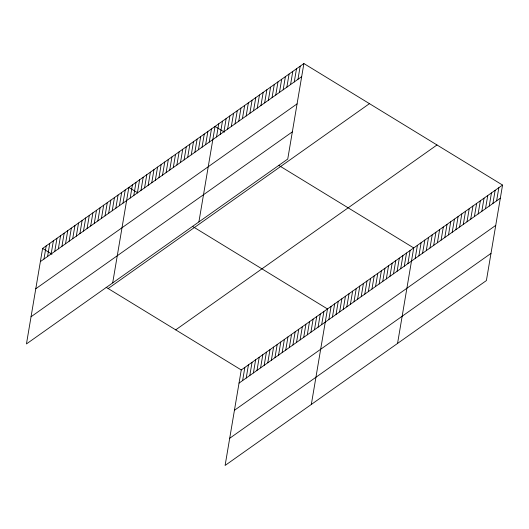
<?xml version="1.0" encoding="UTF-8"?>
<svg xmlns="http://www.w3.org/2000/svg" width="529" height="529" viewBox="0 0 529 529"><rect width="100%" height="100%" fill="white"/><g stroke="black" fill="none" stroke-linecap="round" stroke-linejoin="round"><path stroke-width="0.79" d="M303.897 63.546L42.604 248.432L26.45 343.929L287.743 159.044L303.897 63.546L502.55 185.071L486.396 280.568L225.103 465.454L241.257 369.956L502.55 185.071M43.967 259.045L46.195 245.892M47.564 256.505L49.786 243.353M51.154 253.96L53.383 240.807M54.745 251.42L56.973 238.268M58.342 248.875L60.564 235.722M61.933 246.335L64.161 233.183M65.523 243.796L67.752 230.637M69.12 241.25L71.342 228.098M72.711 238.711L74.939 225.552M76.302 236.165L78.53 223.013M79.899 233.626L82.121 220.467M83.489 231.08L85.718 217.928M87.08 228.541L89.308 215.389M90.677 225.995L92.899 212.843M94.268 223.456L96.496 210.304M97.858 220.91L100.087 207.758M101.456 218.371L103.677 205.219M105.046 215.832L107.275 202.673M108.637 213.286L110.865 200.134M112.234 210.747L114.456 197.588M115.825 208.201L118.053 195.049M119.415 205.662L121.644 192.503M123.012 203.116L125.234 189.964M112.677 282.916L128.831 187.425L137.527 192.741M130.194 198.031L132.422 184.879M133.791 195.492L136.013 182.34M137.381 192.946L139.61 179.794M140.972 190.407L143.2 177.255M144.569 187.868L146.791 174.709M148.16 185.322L150.388 172.17M151.75 182.783L153.979 169.624M155.347 180.237L157.569 167.085M158.938 177.698L161.166 164.539M162.529 175.152L164.757 162M166.126 172.613L168.348 159.46M169.716 170.067L171.938 156.915M173.307 167.528L175.535 154.375M176.904 164.982L179.126 151.83M180.495 162.443L182.717 149.29M184.085 159.903L186.314 146.745M187.683 157.358L189.904 144.205M191.273 154.818L193.495 141.66M194.864 152.273L197.092 139.12M198.461 149.733L200.683 136.575M202.052 147.188L204.273 134.035M205.642 144.648L207.871 131.496M209.239 142.103L211.461 128.95M198.904 221.902L215.052 126.411L224.422 132.138M216.533 136.945L218.755 123.786M220.236 134.326L222.458 121.167M223.932 131.708L226.161 118.549M227.635 129.083L229.864 115.93M231.338 126.464L233.56 113.312M235.041 123.846L237.263 110.693M238.744 121.227L240.966 108.075M242.441 118.608L244.669 105.456M246.144 115.99L248.372 102.838M249.847 113.371L252.069 100.219M253.55 110.753L255.772 97.594M257.253 108.134L259.474 94.975M260.949 105.509L263.178 92.357M264.652 102.891L266.881 89.738M268.355 100.272L270.577 87.12M272.058 97.653L274.28 84.501M275.761 95.035L277.983 81.883M279.457 92.416L281.686 79.264M283.16 89.798L285.389 76.645M286.863 87.179L289.085 74.02M290.566 84.561L292.788 71.402M242.626 380.569L244.848 367.417M294.269 81.942L296.491 68.783M246.216 378.03L248.445 364.878M297.966 79.317L300.194 66.165M249.814 375.484L252.035 362.332M253.404 372.945L255.626 359.793M256.995 370.399L259.223 357.247M260.592 367.86L262.814 354.708M264.183 365.321L266.404 352.162M267.773 362.775L270.002 349.623M271.37 360.236L273.592 347.077M274.961 357.69L277.183 344.538M278.552 355.151L280.78 341.992M282.149 352.605L284.371 339.453M285.739 350.066L287.961 336.913M289.33 347.52L291.558 334.368M292.927 344.981L295.149 331.828M296.518 342.435L298.74 329.283M300.108 339.896L302.337 326.743M303.706 337.357L305.927 324.198M307.296 334.811L309.518 321.658M310.887 332.272L313.115 319.113M314.484 329.726L316.706 316.573M318.074 327.187L320.296 314.028M321.665 324.641L323.893 311.488M311.33 404.44L327.484 308.949L192.377 226.3M328.853 319.556L331.075 306.403M332.443 317.016L334.672 303.864M336.041 314.471L338.262 301.318M339.631 311.931L341.853 298.779M343.222 309.392L345.45 296.233M346.812 306.846L349.041 293.694M350.41 304.307L352.631 291.148M354 301.761L356.229 288.609M357.591 299.222L359.819 286.063M361.188 296.676L363.41 283.524M364.779 294.137L367.007 280.985M368.369 291.591L370.598 278.439M371.966 289.052L374.188 275.9M375.557 286.506L377.785 273.354M379.148 283.967L381.376 270.815M382.745 281.428L384.967 268.269M386.335 278.882L388.564 265.73M389.926 276.343L392.154 263.184M393.523 273.797L395.745 260.645M397.114 271.258L399.342 258.099M400.704 268.712L402.933 255.56M404.301 266.173L406.523 253.021M407.892 263.627L410.12 250.475M397.557 343.427L413.711 247.936L278.604 165.286M415.186 258.469L417.414 245.317M418.889 255.851L421.117 242.692M422.592 253.232L424.813 240.073M426.295 250.607L428.516 237.455M429.991 247.989L432.219 234.836M433.694 245.37L435.922 232.218M437.397 242.751L439.619 229.599M441.1 240.133L443.322 226.981M444.803 237.514L447.025 224.362M448.499 234.896L450.728 221.744M452.202 232.277L454.431 219.118M455.905 229.659L458.127 216.5M459.608 227.04L461.83 213.881M463.311 224.415L465.533 211.263M467.008 221.796L469.236 208.644M470.711 219.178L472.939 206.026M474.414 216.559L476.636 203.407M478.117 213.941L480.339 200.789M481.82 211.322L484.042 198.17M485.516 208.704L487.745 195.551M489.219 206.085L491.448 192.926M492.922 203.467L495.144 190.308M496.625 200.841L498.847 187.689M40.376 261.591L301.669 76.698M35.78 288.761L297.073 103.876M31.046 316.759L292.339 131.866M108.161 288.536L369.454 103.651M175.701 329.858L436.994 144.966M239.035 383.115L500.328 198.223M234.44 410.286L495.733 225.4M229.698 438.283L490.991 253.391M42.604 248.432L51.968 254.165M106.15 287.313L241.257 369.956"/></g></svg>
